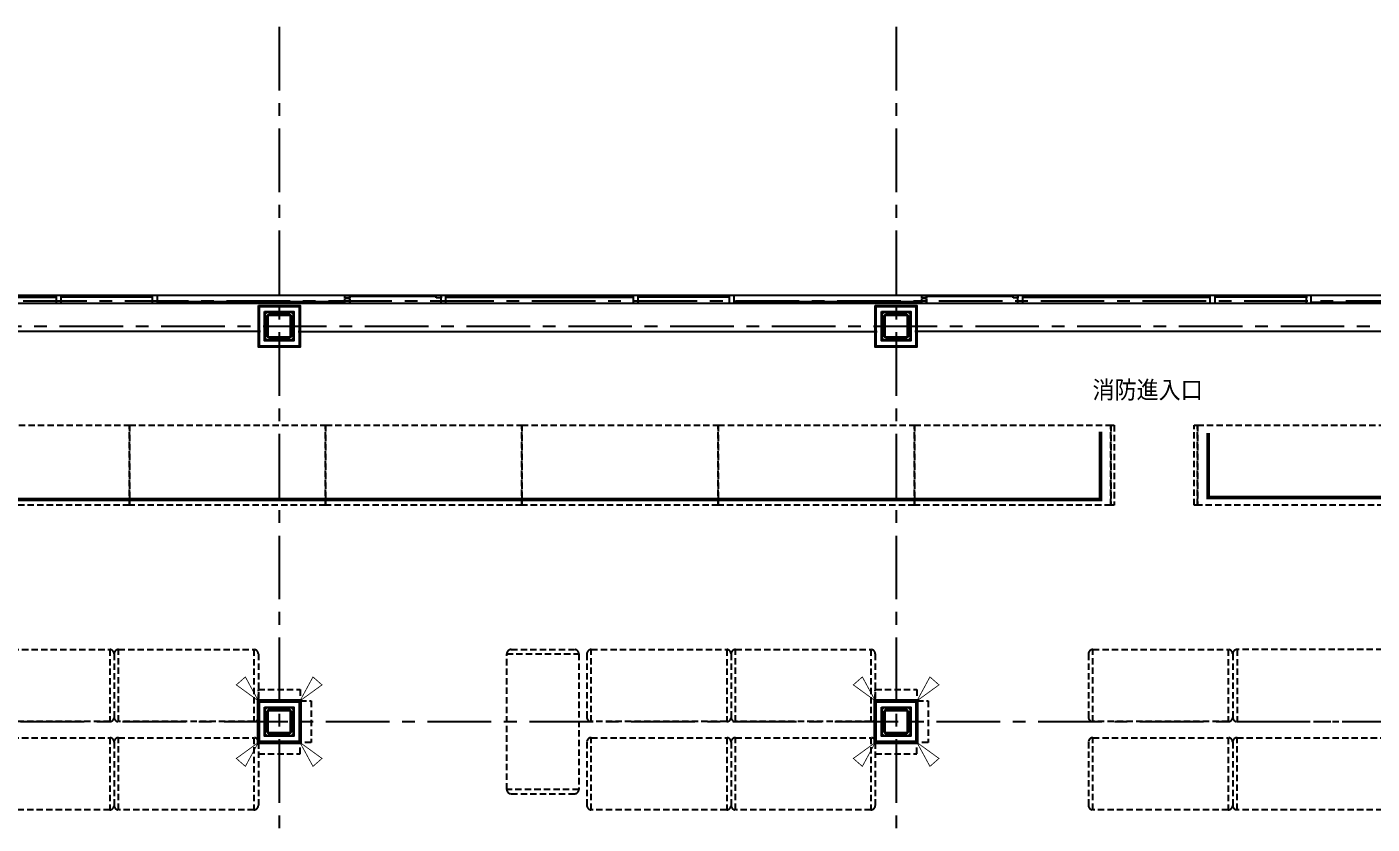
# Model space of a CAD drawing. Extents: x -119186 to 98821, y 1814 to 147180.
# Drawn here: x 37861 to 54649, y 41404 to 51354 of the extents above; entities that cross this region are included whole.
import ezdxf

# ---------------------------------------------------------------- set-up
doc = ezdxf.new("R2010")
doc.units = 0
doc.header["$LTSCALE"] = 12.7
doc.header["$MEASUREMENT"] = 0
for name, pattern in [('CENTER', [2, 1.25, -0.25, 0.25, -0.25]), ('HIDDEN', [4.724409, 3.149606, -1.574803]), ('HIDDEN2', [0.1875, 0.125, -0.0625])]:
    doc.linetypes.add(name, pattern=pattern)
for name, color, linetype in [('80_SHELL_TEXT', 7, 'CONTINUOUS'), ('A_内装凡例', 7, 'CONTINUOUS'), ('A_建築（下図）', 8, 'CONTINUOUS'), ('A_建築（什器）', 8, 'CONTINUOUS'), ('A_建築（新設・仕上げ）', 2, 'CONTINUOUS'), ('A_建築（軽鉄下地）', 8, 'CONTINUOUS'), ('A_通り芯', 8, 'CENTER')]:
    doc.layers.add(name, color=color, linetype=linetype)
doc.styles.get("Standard").update_dxf_attribs({"font": 'txt', "bigfont": 'BIGFONT.SHX'})

msp = doc.modelspace()

# ---------------------------------------------------------------- linework, layer by layer
at = {"layer": 'A_内装凡例', "color": 6, "linetype": 'HIDDEN', "ltscale": 5, "true_color": 0xff00ff, "const_width": 45.71}
for points in [[(51259.04, 46301.51), (51259.04, 45455.58), (31865.41, 45455.58), (31865.41, 46316.86)], [(57256.46, 46310.89), (57256.46, 45482.36), (52603.32, 45482.36), (52603.32, 46284.93)]]:
    msp.add_lwpolyline(points, dxfattribs=at)
at = {"layer": 'A_内装凡例', "color": 1, "true_color": 0xff0000, "const_width": 10.29}
for points in [[(40749.13, 42942.64), (40474.55, 43141.72), (40587.36, 43240.73), (40749.13, 42942.64)], [(41269.13, 42942.64), (41543.71, 43141.72), (41430.9, 43240.73), (41269.13, 42942.64)], [(48449.13, 42942.64), (48174.55, 43141.72), (48287.36, 43240.73), (48449.13, 42942.64)], [(48969.13, 42942.64), (49243.71, 43141.72), (49130.9, 43240.73), (48969.13, 42942.64)], [(40749.13, 42422.64), (40474.55, 42223.56), (40587.36, 42124.55), (40749.13, 42422.64)], [(41269.13, 42422.64), (41543.71, 42223.56), (41430.9, 42124.55), (41269.13, 42422.64)], [(48449.13, 42422.64), (48174.55, 42223.56), (48287.36, 42124.55), (48449.13, 42422.64)], [(48969.13, 42422.64), (49243.71, 42223.56), (49130.9, 42124.55), (48969.13, 42422.64)]]:
    msp.add_lwpolyline(points, dxfattribs=at)
at = {"layer": 'A_内装凡例', "color": 150, "true_color": 0x007fff, "const_width": 45.71}
for points in [[(40749.13, 42942.64), (41269.13, 42942.64), (41269.13, 42422.64), (40749.13, 42422.64)], [(48449.13, 42942.64), (48969.13, 42942.64), (48969.13, 42422.64), (48449.13, 42422.64)]]:
    msp.add_lwpolyline(points, close=True, dxfattribs=at)
at = {"layer": 'A_建築（下図）', "color": 8, "linetype": 'Continuous'}
for p, q in [((58959.13, 48002.64), (10789.13, 48002.64)), ((58959.13, 47902.64), (23889.13, 47902.64)), ((35889.13, 47982.64), (38229.13, 47982.64)), ((38289.13, 48002.64), (38229.13, 48002.64)), ((38229.13, 47902.64), (38229.13, 48002.64)), ((38289.13, 47902.64), (38229.13, 47902.64)), ((38289.13, 47902.64), (38289.13, 48002.64)), ((38289.13, 47902.64), (38289.13, 48002.64)), ((39429.13, 47982.64), (38289.13, 47982.64)), ((39489.13, 48002.64), (39429.13, 48002.64)), ((39429.13, 47902.64), (39429.13, 48002.64)), ((39489.13, 47902.64), (39429.13, 47902.64)), ((39489.13, 47902.64), (39489.13, 48002.64)), ((39489.13, 47902.64), (39489.13, 48002.64)), ((41829.13, 47922.64), (39489.13, 47922.64)), ((41829.13, 47972.64), (41829.13, 48002.64)), ((41889.13, 48002.64), (41829.13, 48002.64)), ((41889.13, 47972.64), (41829.13, 47972.64)), ((41889.13, 47962.64), (41829.13, 47962.64)), ((41829.13, 47902.64), (41829.13, 47962.64)), ((41889.13, 47902.64), (41829.13, 47902.64)), ((41889.13, 47972.64), (41889.13, 48002.64)), ((41889.13, 47972.64), (41889.13, 48002.64)), ((41889.13, 48002.64), (41889.13, 47972.64)), ((42969.13, 47987.64), (41889.13, 47987.64)), ((41889.13, 47902.64), (41889.13, 47962.64)), ((41889.13, 47902.64), (41889.13, 47962.64)), ((41889.13, 47962.64), (41889.13, 47902.64)), ((42969.13, 47972.64), (42969.13, 48002.64)), ((43029.13, 48002.64), (42969.13, 48002.64)), ((43029.13, 47972.64), (42969.13, 47972.64)), ((43089.13, 48002.64), (43029.13, 48002.64)), ((43029.13, 47902.64), (43029.13, 48002.64)), ((43029.13, 47972.64), (43029.13, 48002.64)), ((43029.13, 47972.64), (43029.13, 48002.64)), ((43029.13, 48002.64), (43029.13, 47972.64)), ((43089.13, 47902.64), (43029.13, 47902.64)), ((43089.13, 47902.64), (43089.13, 48002.64)), ((43089.13, 47902.64), (43089.13, 48002.64)), ((43089.13, 47982.64), (45429.13, 47982.64)), ((45489.13, 48002.64), (45429.13, 48002.64)), ((45429.13, 47902.64), (45429.13, 48002.64)), ((45489.13, 47902.64), (45429.13, 47902.64)), ((45489.13, 47902.64), (45489.13, 48002.64)), ((45489.13, 47902.64), (45489.13, 48002.64)), ((46629.13, 47982.64), (45489.13, 47982.64)), ((46689.13, 48002.64), (46629.13, 48002.64)), ((46629.13, 47902.64), (46629.13, 48002.64)), ((46689.13, 47902.64), (46629.13, 47902.64)), ((46689.13, 47902.64), (46689.13, 48002.64)), ((46689.13, 47902.64), (46689.13, 48002.64)), ((49029.13, 47922.64), (46689.13, 47922.64)), ((49029.13, 47972.64), (49029.13, 48002.64)), ((49089.13, 48002.64), (49029.13, 48002.64)), ((49089.13, 47972.64), (49029.13, 47972.64)), ((49089.13, 47962.64), (49029.13, 47962.64)), ((49029.13, 47902.64), (49029.13, 47962.64)), ((49089.13, 47902.64), (49029.13, 47902.64)), ((49089.13, 47972.64), (49089.13, 48002.64)), ((49089.13, 47972.64), (49089.13, 48002.64)), ((49089.13, 48002.64), (49089.13, 47972.64)), ((50169.13, 47987.64), (49089.13, 47987.64)), ((49089.13, 47902.64), (49089.13, 47962.64)), ((49089.13, 47902.64), (49089.13, 47962.64)), ((49089.13, 47962.64), (49089.13, 47902.64)), ((50169.13, 47972.64), (50169.13, 48002.64)), ((50229.13, 48002.64), (50169.13, 48002.64)), ((50229.13, 47972.64), (50169.13, 47972.64)), ((50289.13, 48002.64), (50229.13, 48002.64)), ((50229.13, 47902.64), (50229.13, 48002.64)), ((50229.13, 47972.64), (50229.13, 48002.64)), ((50229.13, 47972.64), (50229.13, 48002.64)), ((50229.13, 48002.64), (50229.13, 47972.64)), ((50289.13, 47902.64), (50229.13, 47902.64)), ((50289.13, 47902.64), (50289.13, 48002.64)), ((50289.13, 47902.64), (50289.13, 48002.64)), ((50289.13, 47982.64), (52629.13, 47982.64)), ((52689.13, 48002.64), (52629.13, 48002.64)), ((52629.13, 47902.64), (52629.13, 48002.64)), ((52689.13, 47902.64), (52629.13, 47902.64)), ((52689.13, 47902.64), (52689.13, 48002.64)), ((52689.13, 47902.64), (52689.13, 48002.64)), ((53829.13, 47982.64), (52689.13, 47982.64)), ((53889.13, 48002.64), (53829.13, 48002.64)), ((53829.13, 47902.64), (53829.13, 48002.64)), ((53829.13, 47972.64), (53829.13, 48002.64)), ((53829.13, 47972.64), (53829.13, 48002.64)), ((53829.13, 48002.64), (53829.13, 47972.64)), ((53889.13, 47902.64), (53829.13, 47902.64)), ((53889.13, 47902.64), (53889.13, 48002.64)), ((53889.13, 47902.64), (53889.13, 48002.64)), ((56229.13, 47912.64), (53889.13, 47912.64)), ((40859.13, 47750.64), (40876.13, 47767.64)), ((40859.13, 47484.64), (40859.13, 47750.64)), ((40871.13, 47750.64), (40876.13, 47755.64)), ((40871.13, 47484.64), (40871.13, 47750.64)), ((40876.13, 47767.64), (41142.13, 47767.64)), ((40876.13, 47755.64), (41142.13, 47755.64)), ((41142.13, 47767.64), (41159.13, 47750.64)), ((41142.13, 47755.64), (41147.13, 47750.64)), ((41147.13, 47750.64), (41147.13, 47484.64)), ((41159.13, 47750.64), (41159.13, 47484.64)), ((48559.13, 47750.64), (48576.13, 47767.64)), ((48559.13, 47484.64), (48559.13, 47750.64)), ((48571.13, 47750.64), (48576.13, 47755.64)), ((48571.13, 47484.64), (48571.13, 47750.64)), ((48576.13, 47767.64), (48842.13, 47767.64)), ((48576.13, 47755.64), (48842.13, 47755.64)), ((48842.13, 47767.64), (48859.13, 47750.64)), ((48842.13, 47755.64), (48847.13, 47750.64)), ((48847.13, 47750.64), (48847.13, 47484.64)), ((48859.13, 47750.64), (48859.13, 47484.64)), ((40774.13, 47552.64), (31044.13, 47552.64)), ((41244.13, 47552.64), (48474.13, 47552.64)), ((58609.13, 47552.64), (48944.13, 47552.64)), ((40876.13, 47467.64), (40859.13, 47484.64)), ((40876.13, 47479.64), (40871.13, 47484.64)), ((41142.13, 47479.64), (40876.13, 47479.64)), ((41142.13, 47467.64), (40876.13, 47467.64)), ((41159.13, 47484.64), (41142.13, 47467.64)), ((41147.13, 47484.64), (41142.13, 47479.64)), ((41142.13, 47479.64), (41142.13, 47479.64)), ((41142.13, 47467.64), (41142.13, 47467.64)), ((48576.13, 47467.64), (48559.13, 47484.64)), ((48576.13, 47479.64), (48571.13, 47484.64)), ((48842.13, 47479.64), (48576.13, 47479.64)), ((48842.13, 47467.64), (48576.13, 47467.64)), ((48859.13, 47484.64), (48842.13, 47467.64)), ((48847.13, 47484.64), (48842.13, 47479.64)), ((48842.13, 47479.64), (48842.13, 47479.64)), ((48842.13, 47467.64), (48842.13, 47467.64))]:
    msp.add_line(p, q, dxfattribs=at)
at = {"layer": 'A_建築（下図）', "color": 8}
for p, q in [((40834.13, 47767.64), (40859.13, 47792.64)), ((40834.13, 47467.64), (40834.13, 47767.64)), ((40859.13, 47792.64), (41159.13, 47792.64)), ((40859.13, 47792.64), (40859.13, 47792.64)), ((41159.13, 47792.64), (41184.13, 47767.64)), ((41184.13, 47767.64), (41184.13, 47467.64)), ((48534.13, 47767.64), (48559.13, 47792.64)), ((48534.13, 47467.64), (48534.13, 47767.64)), ((48559.13, 47792.64), (48859.13, 47792.64)), ((48559.13, 47792.64), (48559.13, 47792.64)), ((48859.13, 47792.64), (48884.13, 47767.64)), ((48884.13, 47767.64), (48884.13, 47467.64)), ((40859.13, 47442.64), (40834.13, 47467.64)), ((41159.13, 47442.64), (40859.13, 47442.64)), ((41184.13, 47467.64), (41159.13, 47442.64)), ((48559.13, 47442.64), (48534.13, 47467.64)), ((48859.13, 47442.64), (48559.13, 47442.64)), ((48884.13, 47467.64), (48859.13, 47442.64))]:
    msp.add_line(p, q, dxfattribs=at)
at = {"layer": 'A_建築（下図）', "color": 8, "flags": 128}
for points in [[(40859.13, 42857.64), (41159.13, 42857.64), (41184.13, 42832.64), (41184.13, 42532.64), (41159.13, 42507.64), (40859.13, 42507.64), (40834.13, 42532.64), (40834.13, 42832.64), (40859.13, 42857.64)], [(48559.13, 42857.64), (48859.13, 42857.64), (48884.13, 42832.64), (48884.13, 42532.64), (48859.13, 42507.64), (48559.13, 42507.64), (48534.13, 42532.64), (48534.13, 42832.64), (48559.13, 42857.64)]]:
    msp.add_lwpolyline(points, close=True, dxfattribs=at)
at = {"layer": 'A_建築（下図）', "color": 8, "linetype": 'Continuous', "flags": 128}
for points in [[(41142.13, 42532.64), (40876.13, 42532.64), (40859.13, 42549.64), (40859.13, 42815.64), (40876.13, 42832.64), (41142.13, 42832.64), (41159.13, 42815.64), (41159.13, 42549.64), (41142.13, 42532.64)], [(41142.13, 42544.64), (40876.13, 42544.64), (40871.13, 42549.64), (40871.13, 42815.64), (40876.13, 42820.64), (41142.13, 42820.64), (41147.13, 42815.64), (41147.13, 42549.64), (41142.13, 42544.64)], [(48842.13, 42532.64), (48576.13, 42532.64), (48559.13, 42549.64), (48559.13, 42815.64), (48576.13, 42832.64), (48842.13, 42832.64), (48859.13, 42815.64), (48859.13, 42549.64), (48842.13, 42532.64)], [(48842.13, 42544.64), (48576.13, 42544.64), (48571.13, 42549.64), (48571.13, 42815.64), (48576.13, 42820.64), (48842.13, 42820.64), (48847.13, 42815.64), (48847.13, 42549.64), (48842.13, 42544.64)]]:
    msp.add_lwpolyline(points, close=True, dxfattribs=at)
at = {"layer": 'A_建築（什器）', "color": 8, "linetype": 'HIDDEN2', "ltscale": 50}
for p, q in [((38949.11, 43527.64), (38949.11, 42737.64)), ((38949.11, 43527.64), (38949.11, 42737.64)), ((40749.11, 43527.64), (40749.11, 42737.64)), ((43904.11, 43582.64), (44694.11, 43582.64)), ((44849.11, 43527.64), (44849.11, 42737.64)), ((46649.11, 43527.64), (46649.11, 42737.64)), ((46649.11, 43527.64), (46649.11, 42737.64)), ((48449.11, 43527.64), (48449.11, 42737.64)), ((51109.13, 43527.64), (51109.13, 42737.64)), ((52909.13, 43527.64), (52909.13, 42737.64)), ((52909.13, 43527.64), (52909.13, 42737.64)), ((38949.11, 42427.64), (38949.11, 41637.64)), ((38949.11, 42427.64), (38949.11, 41637.64)), ((40749.11, 42427.64), (40749.11, 41637.64)), ((44849.11, 42427.64), (44849.11, 41637.64)), ((46649.11, 42427.64), (46649.11, 41637.64)), ((46649.11, 42427.64), (46649.11, 41637.64)), ((48449.11, 42427.64), (48449.11, 41637.64)), ((51109.13, 42427.64), (51109.13, 41637.64)), ((52909.13, 42427.64), (52909.13, 41637.64)), ((52909.13, 42427.64), (52909.13, 41637.64)), ((43904.11, 41782.64), (44694.11, 41782.64))]:
    msp.add_line(p, q, dxfattribs=at)
for points in [[(36689.08, 46382.69), (39139.08, 46382.69), (39139.08, 45382.69), (36689.08, 45382.69)], [(39139.08, 46382.69), (41589.08, 46382.69), (41589.08, 45382.69), (39139.08, 45382.69)], [(41589.08, 46382.69), (44039.08, 46382.69), (44039.08, 45382.69), (41589.08, 45382.69)], [(44039.08, 46382.69), (46489.08, 46382.69), (46489.08, 45382.69), (44039.08, 45382.69)], [(46489.08, 46382.69), (48939.08, 46382.69), (48939.08, 45382.69), (46489.08, 45382.69)], [(48939.08, 46382.69), (51389.08, 46382.69), (51389.08, 45382.69), (48939.08, 45382.69)], [(51389.08, 46382.69), (51429.08, 46382.69), (51429.08, 45382.69), (51389.08, 45382.69)], [(52429.08, 46382.69), (52469.08, 46382.69), (52469.08, 45382.69), (52429.08, 45382.69)], [(52469.08, 46382.69), (55270.05, 46382.69), (55270.05, 45382.69), (52469.08, 45382.69)], [(37204.11, 43582.64), (38894.11, 43582.64), (38894.11, 42682.64), (37204.11, 42682.64)], [(39004.11, 43582.64), (40694.11, 43582.64), (40694.11, 42682.64), (39004.11, 42682.64)], [(43849.11, 41837.64), (43849.11, 43527.64), (44749.11, 43527.64), (44749.11, 41837.64)], [(44904.11, 43582.64), (46594.11, 43582.64), (46594.11, 42682.64), (44904.11, 42682.64)], [(46704.11, 43582.64), (48394.11, 43582.64), (48394.11, 42682.64), (46704.11, 42682.64)], [(51164.13, 43582.64), (52854.13, 43582.64), (52854.13, 42682.64), (51164.13, 42682.64)], [(52964.13, 42682.64), (55254.13, 42682.64), (55254.13, 43582.64), (52964.13, 43582.64)], [(40749.11, 43082.63), (41269.11, 43082.63), (41269.11, 42942.63), (40749.11, 42942.63)], [(48449.11, 43082.63), (48969.11, 43082.63), (48969.11, 42942.63), (48449.11, 42942.63)], [(41269.11, 42942.63), (41409.11, 42942.63), (41409.11, 42422.64), (41269.11, 42422.64)], [(49109.11, 42422.64), (48969.11, 42422.64), (48969.11, 42942.64), (49109.11, 42942.64)], [(37204.11, 42482.64), (38894.11, 42482.64), (38894.11, 41582.64), (37204.11, 41582.64)], [(39004.11, 42482.64), (40694.11, 42482.64), (40694.11, 41582.64), (39004.11, 41582.64)], [(44904.11, 42482.64), (46594.11, 42482.64), (46594.11, 41582.64), (44904.11, 41582.64)], [(46704.11, 42482.64), (48394.11, 42482.64), (48394.11, 41582.64), (46704.11, 41582.64)], [(52854.13, 41582.64), (51164.13, 41582.64), (51164.13, 42482.64), (52854.13, 42482.64)], [(52964.13, 42482.64), (55254.13, 42482.64), (55254.13, 41582.64), (52964.13, 41582.64)], [(41269.11, 42422.64), (40749.11, 42422.64), (40749.11, 42282.64), (41269.11, 42282.64)], [(48969.11, 42422.64), (48449.11, 42422.64), (48449.11, 42282.64), (48969.11, 42282.64)]]:
    msp.add_lwpolyline(points, close=True, dxfattribs=at)
for centre, start, end in [((38894.11, 43527.64), 0, 90), ((39004.11, 43527.64), 90, 180), ((40694.11, 43527.64), 0, 90), ((43904.11, 43527.64), 90, 180), ((44694.11, 43527.64), 0, 90), ((44904.11, 43527.64), 90, 180), ((46594.11, 43527.64), 0, 90), ((46704.11, 43527.64), 90, 180), ((48394.11, 43527.64), 0, 90), ((51164.13, 43527.64), 90, 180), ((52854.13, 43527.64), 0, 90), ((52964.13, 43527.64), 90, 180), ((38894.11, 42737.64), 270, 0), ((39004.11, 42737.64), 180, 270), ((40694.11, 42737.64), 270, 0), ((44904.11, 42737.64), 180, 270), ((46594.11, 42737.64), 270, 0), ((46704.11, 42737.64), 180, 270), ((48394.11, 42737.64), 270, 0), ((51164.13, 42737.64), 180, 270), ((52854.13, 42737.64), 270, 0), ((52964.13, 42737.64), 180, 270), ((38894.11, 42427.64), 0, 90), ((39004.11, 42427.64), 90, 180), ((40694.11, 42427.64), 0, 90), ((44904.11, 42427.64), 90, 180), ((46594.11, 42427.64), 0, 90), ((46704.11, 42427.64), 90, 180), ((48394.11, 42427.64), 0, 90), ((51164.13, 42427.64), 90, 180), ((52854.13, 42427.64), 0, 90), ((52964.13, 42427.64), 90, 180), ((43904.11, 41837.64), 180, 270), ((44694.11, 41837.64), 270, 0), ((38894.11, 41637.64), 270, 0), ((39004.11, 41637.64), 180, 270), ((40694.11, 41637.64), 270, 0), ((44904.11, 41637.64), 180, 270), ((46594.11, 41637.64), 270, 0), ((46704.11, 41637.64), 180, 270), ((48394.11, 41637.64), 270, 0), ((51164.13, 41637.64), 180, 270), ((52854.13, 41637.64), 270, 0), ((52964.13, 41637.64), 180, 270)]:
    msp.add_arc(centre, 55, start, end, dxfattribs=at)
at = {"layer": 'A_建築（新設・仕上げ）', "color": 8}
for points in [[(40749.13, 47877.64), (41269.13, 47877.64), (41269.13, 47357.64), (40749.13, 47357.64)], [(40761.63, 47865.14), (41256.63, 47865.14), (41256.63, 47370.14), (40761.63, 47370.14)], [(48449.13, 47877.64), (48969.13, 47877.64), (48969.13, 47357.64), (48449.13, 47357.64)], [(48461.63, 47865.14), (48956.63, 47865.14), (48956.63, 47370.14), (48461.63, 47370.14)], [(40749.13, 42942.64), (41269.13, 42942.64), (41269.13, 42422.64), (40749.13, 42422.64)], [(40761.63, 42930.14), (41256.63, 42930.14), (41256.63, 42435.14), (40761.63, 42435.14)], [(48449.13, 42942.64), (48969.13, 42942.64), (48969.13, 42422.64), (48449.13, 42422.64)], [(48461.63, 42930.14), (48956.63, 42930.14), (48956.63, 42435.14), (48461.63, 42435.14)]]:
    msp.add_lwpolyline(points, close=True, dxfattribs=at)
at = {"layer": 'A_建築（軽鉄下地）', "color": 8}
for points in [[(40826.63, 47800.14), (41191.63, 47800.14), (41191.63, 47435.14), (40826.63, 47435.14)], [(48526.63, 47800.14), (48891.63, 47800.14), (48891.63, 47435.14), (48526.63, 47435.14)], [(40826.63, 42865.14), (41191.63, 42865.14), (41191.63, 42500.14), (40826.63, 42500.14)], [(48526.63, 42865.14), (48891.63, 42865.14), (48891.63, 42500.14), (48526.63, 42500.14)]]:
    msp.add_lwpolyline(points, close=True, dxfattribs=at)
at = {"layer": 'A_通り芯', "color": 8, "ltscale": 50}
for p, q in [((41009.13, 51353.91), (41009.13, 14059.15)), ((48709.13, 51353.91), (48709.13, 14059.15)), ((7333.03, 47935.49), (64467.88, 47935.49)), ((9058.02, 47620.49), (64467.88, 47620.49)), ((7302.23, 42685.49), (64437.08, 42685.49))]:
    msp.add_line(p, q, dxfattribs=at)

# ---------------------------------------------------------------- texts
at = {"layer": '80_SHELL_TEXT', "color": 8}
msp.add_text('消防進入口', height=250, dxfattribs=at).set_placement((51159.78, 46690.13))

doc.saveas('drawing.dxf')
